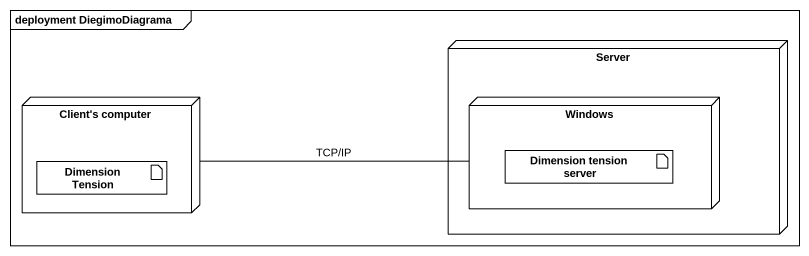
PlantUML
@startuml
mainframe deployment DiegimoDiagrama
node Server {
  node Windows {
    artifact "Dimension tension server" as Dimension_tension_server
  }
}
node "Client's computer" as Client_s_computer {
  artifact "Dimension Tension" as Dimension_Tension
}
Client_s_computer -right- Windows : TCP/IP
@enduml
